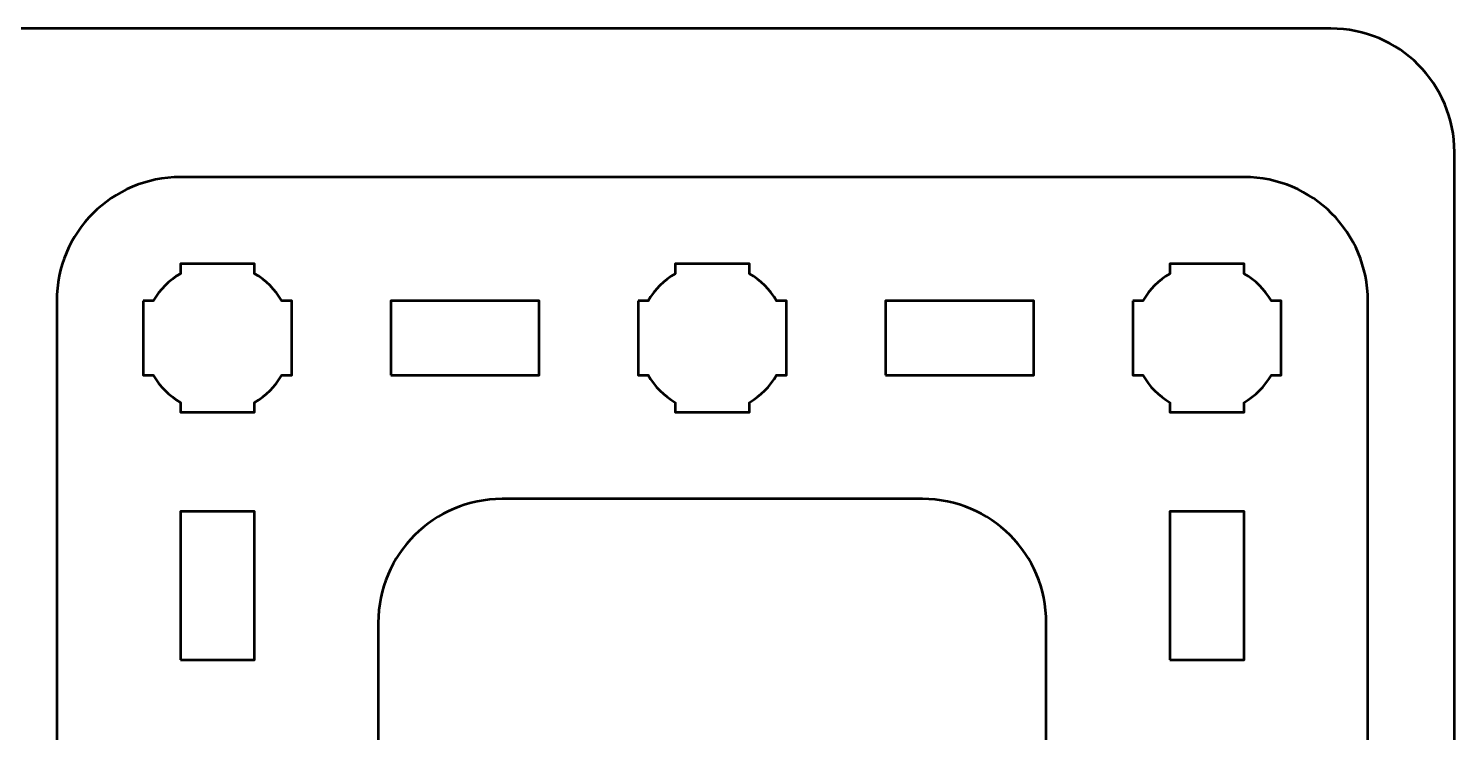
# Model space of a CAD drawing. Header units: centimetres. Extents: x -21 to 0, y -29.7 to 0.
# Drawn here: x -5.76 to 0, y -2.84 to 0 of the extents above; entities that cross this region are included whole.
import ezdxf

# ---------------------------------------------------------------- set-up
doc = ezdxf.new("R2010")
doc.units = ezdxf.units.CM
doc.header["$MEASUREMENT"] = 0
doc.layers.add('Layer 1', color=7, linetype='Continuous')

msp = doc.modelspace()

# ---------------------------------------------------------------- linework, layer by layer
at = {"layer": 'Layer 1', "lineweight": 53}
for points in [[(-5.15, -2.55), (-4.85, -2.55), (-4.85, -1.95), (-5.15, -1.95), (-5.15, -2.55)], [(-1.15, -2.55), (-0.85, -2.55), (-0.85, -1.95), (-1.15, -1.95), (-1.15, -2.55)]]:
    msp.add_lwpolyline(points, close=True, dxfattribs=at)
at = {"layer": 'Layer 1', "color": 1, "lineweight": 53}
msp.add_open_spline([(-21.00003, -29.19995), (-21.00003, -29.19995), (-21.00003, -2.89992), (-21.00003, -2.89992), (-21.00003, -2.89992), (-21.00003, -2.81709), (-20.93286, -2.74992), (-20.85003, -2.74992), (-20.85003, -2.74992), (-20.7672, -2.74992), (-20.70003, -2.68275), (-20.70003, -2.59992), (-20.70003, -2.59992), (-20.70003, -2.51709), (-20.7672, -2.44992), (-20.85003, -2.44992), (-20.85003, -2.44992), (-20.93286, -2.44992), (-21.00003, -2.38275), (-21.00003, -2.29992), (-21.00003, -2.29992), (-21.00003, -2.21709), (-20.93286, -2.14992), (-20.85003, -2.14992), (-20.85003, -2.14992), (-20.7672, -2.14992), (-20.70003, -2.08275), (-20.70003, -1.99992), (-20.70003, -1.99992), (-20.70003, -1.91709), (-20.7672, -1.84992), (-20.85003, -1.84992), (-20.85003, -1.84992), (-20.93286, -1.84992), (-21.00003, -1.78275), (-21.00003, -1.69992), (-21.00003, -1.69992), (-21.00003, -1.61709), (-20.93286, -1.54992), (-20.85003, -1.54992), (-20.85003, -1.54992), (-20.7672, -1.54992), (-20.70003, -1.48275), (-20.70003, -1.39992), (-20.70003, -1.39992), (-20.70003, -1.31709), (-20.7672, -1.24992), (-20.85003, -1.24992), (-20.85003, -1.24992), (-20.93286, -1.24992), (-21.00003, -1.18275), (-21.00003, -1.09992), (-21.00003, -1.09992), (-21.00003, -1.09992), (-21.00003, -0.49992), (-21.00003, -0.49992), (-21.00003, -0.49992), (-21.00003, -0.22295), (-20.77694, 0.00004), (-20.49994, 0.00004), (-20.49994, 0.00004), (-20.49994, 0.00004), (-0.50008, 0.00004), (-0.50008, 0.00004), (-0.50008, 0.00004), (-0.22294, 0.00004), (0.00002, -0.22295), (0.00002, -0.49992), (0.00002, -0.49992), (0.00002, -0.49992), (0.00002, -29.19995), (0.00002, -29.19995), (0.00002, -29.19995), (0.00002, -29.47695), (-0.22294, -29.70004), (-0.50008, -29.70004), (-0.50008, -29.70004), (-0.50008, -29.70004), (-20.49994, -29.70004), (-20.49994, -29.70004), (-20.49994, -29.70004), (-20.77694, -29.70004), (-21.00003, -29.47695), (-21.00003, -29.19995)], degree=3, knots=[0, 0, 0, 0, 0.047619, 0.047619, 0.047619, 0.047619, 0.0952381, 0.0952381, 0.0952381, 0.0952381, 0.1428571, 0.1428571, 0.1428571, 0.1428571, 0.1904762, 0.1904762, 0.1904762, 0.1904762, 0.2380952, 0.2380952, 0.2380952, 0.2380952, 0.2857143, 0.2857143, 0.2857143, 0.2857143, 0.3333333, 0.3333333, 0.3333333, 0.3333333, 0.3809524, 0.3809524, 0.3809524, 0.3809524, 0.4285714, 0.4285714, 0.4285714, 0.4285714, 0.4761905, 0.4761905, 0.4761905, 0.4761905, 0.5238095, 0.5238095, 0.5238095, 0.5238095, 0.5714286, 0.5714286, 0.5714286, 0.5714286, 0.6190476, 0.6190476, 0.6190476, 0.6190476, 0.6666667, 0.6666667, 0.6666667, 0.6666667, 0.7142857, 0.7142857, 0.7142857, 0.7142857, 0.7619048, 0.7619048, 0.7619048, 0.7619048, 0.8095238, 0.8095238, 0.8095238, 0.8095238, 0.8571429, 0.8571429, 0.8571429, 0.8571429, 0.9047619, 0.9047619, 0.9047619, 0.9047619, 0.952381, 0.952381, 0.952381, 0.952381, 1, 1, 1, 1], dxfattribs=at)
at = {"layer": 'Layer 1', "color": 3, "lineweight": 53}
msp.add_open_spline([(-5.65, -5.4), (-5.65, -5.4), (-5.65, -1.1), (-5.65, -1.1), (-5.65, -1.1), (-5.65, -0.82391), (-5.42609, -0.6), (-5.15, -0.6), (-5.15, -0.6), (-5.15, -0.6), (-0.85, -0.6), (-0.85, -0.6), (-0.85, -0.6), (-0.57391, -0.6), (-0.35, -0.82391), (-0.35, -1.1), (-0.35, -1.1), (-0.35, -1.1), (-0.35, -5.4), (-0.35, -5.4), (-0.35, -5.4), (-0.35, -5.67609), (-0.57391, -5.9), (-0.85, -5.9), (-0.85, -5.9), (-0.85, -5.9), (-5.15, -5.9), (-5.15, -5.9), (-5.15, -5.9), (-5.42609, -5.9), (-5.65, -5.67609), (-5.65, -5.4)], degree=3, knots=[0, 0, 0, 0, 0.125, 0.125, 0.125, 0.125, 0.25, 0.25, 0.25, 0.25, 0.375, 0.375, 0.375, 0.375, 0.5, 0.5, 0.5, 0.5, 0.625, 0.625, 0.625, 0.625, 0.75, 0.75, 0.75, 0.75, 0.875, 0.875, 0.875, 0.875, 1, 1, 1, 1], dxfattribs=at)
at = {"layer": 'Layer 1', "lineweight": 53}
for points, knots in [([(-5.3, -1.1), (-5.3, -1.1), (-5.25985, -1.1), (-5.25985, -1.1), (-5.25985, -1.1), (-5.2335, -1.05447), (-5.19553, -1.0165), (-5.15, -0.99015), (-5.15, -0.99015), (-5.15, -0.99015), (-5.15, -0.95), (-5.15, -0.95), (-5.15, -0.95), (-5.15, -0.95), (-5, -0.95), (-5, -0.95), (-5, -0.95), (-5, -0.95), (-4.85, -0.95), (-4.85, -0.95), (-4.85, -0.95), (-4.85, -0.95), (-4.85, -0.99015), (-4.85, -0.99015), (-4.85, -0.99015), (-4.80447, -1.0165), (-4.7665, -1.05447), (-4.74015, -1.1), (-4.74015, -1.1), (-4.74015, -1.1), (-4.7, -1.1), (-4.7, -1.1), (-4.7, -1.1), (-4.7, -1.1), (-4.7, -1.25), (-4.7, -1.25), (-4.7, -1.25), (-4.7, -1.25), (-4.7, -1.4), (-4.7, -1.4), (-4.7, -1.4), (-4.7, -1.4), (-4.74015, -1.4), (-4.74015, -1.4), (-4.74015, -1.4), (-4.7665, -1.44553), (-4.80447, -1.4835), (-4.85, -1.50985), (-4.85, -1.50985), (-4.85, -1.50985), (-4.85, -1.55), (-4.85, -1.55), (-4.85, -1.55), (-4.85, -1.55), (-5, -1.55), (-5, -1.55), (-5, -1.55), (-5, -1.55), (-5.15, -1.55), (-5.15, -1.55), (-5.15, -1.55), (-5.15, -1.55), (-5.15, -1.50985), (-5.15, -1.50985), (-5.15, -1.50985), (-5.19553, -1.4835), (-5.2335, -1.44553), (-5.25985, -1.4), (-5.25985, -1.4), (-5.25985, -1.4), (-5.3, -1.4), (-5.3, -1.4), (-5.3, -1.4), (-5.3, -1.4), (-5.3, -1.25), (-5.3, -1.25), (-5.3, -1.25), (-5.3, -1.25), (-5.3, -1.1), (-5.3, -1.1)], [0, 0, 0, 0, 0.05, 0.05, 0.05, 0.05, 0.1, 0.1, 0.1, 0.1, 0.15, 0.15, 0.15, 0.15, 0.2, 0.2, 0.2, 0.2, 0.25, 0.25, 0.25, 0.25, 0.3, 0.3, 0.3, 0.3, 0.35, 0.35, 0.35, 0.35, 0.4, 0.4, 0.4, 0.4, 0.45, 0.45, 0.45, 0.45, 0.5, 0.5, 0.5, 0.5, 0.55, 0.55, 0.55, 0.55, 0.6, 0.6, 0.6, 0.6, 0.65, 0.65, 0.65, 0.65, 0.7, 0.7, 0.7, 0.7, 0.75, 0.75, 0.75, 0.75, 0.8, 0.8, 0.8, 0.8, 0.85, 0.85, 0.85, 0.85, 0.9, 0.9, 0.9, 0.9, 0.95, 0.95, 0.95, 0.95, 1, 1, 1, 1]), ([(-3.3, -1.1), (-3.3, -1.1), (-3.25985, -1.1), (-3.25985, -1.1), (-3.25985, -1.1), (-3.2335, -1.05447), (-3.19553, -1.0165), (-3.15, -0.99015), (-3.15, -0.99015), (-3.15, -0.99015), (-3.15, -0.95), (-3.15, -0.95), (-3.15, -0.95), (-3.15, -0.95), (-3, -0.95), (-3, -0.95), (-3, -0.95), (-3, -0.95), (-2.85, -0.95), (-2.85, -0.95), (-2.85, -0.95), (-2.85, -0.95), (-2.85, -0.99015), (-2.85, -0.99015), (-2.85, -0.99015), (-2.80447, -1.0165), (-2.7665, -1.05447), (-2.74015, -1.1), (-2.74015, -1.1), (-2.74015, -1.1), (-2.7, -1.1), (-2.7, -1.1), (-2.7, -1.1), (-2.7, -1.1), (-2.7, -1.25), (-2.7, -1.25), (-2.7, -1.25), (-2.7, -1.25), (-2.7, -1.4), (-2.7, -1.4), (-2.7, -1.4), (-2.7, -1.4), (-2.74015, -1.4), (-2.74015, -1.4), (-2.74015, -1.4), (-2.7665, -1.44553), (-2.80447, -1.4835), (-2.85, -1.50985), (-2.85, -1.50985), (-2.85, -1.50985), (-2.85, -1.55), (-2.85, -1.55), (-2.85, -1.55), (-2.85, -1.55), (-3, -1.55), (-3, -1.55), (-3, -1.55), (-3, -1.55), (-3.15, -1.55), (-3.15, -1.55), (-3.15, -1.55), (-3.15, -1.55), (-3.15, -1.50985), (-3.15, -1.50985), (-3.15, -1.50985), (-3.19553, -1.4835), (-3.2335, -1.44553), (-3.25985, -1.4), (-3.25985, -1.4), (-3.25985, -1.4), (-3.3, -1.4), (-3.3, -1.4), (-3.3, -1.4), (-3.3, -1.4), (-3.3, -1.25), (-3.3, -1.25), (-3.3, -1.25), (-3.3, -1.25), (-3.3, -1.1), (-3.3, -1.1)], [0, 0, 0, 0, 0.05, 0.05, 0.05, 0.05, 0.1, 0.1, 0.1, 0.1, 0.15, 0.15, 0.15, 0.15, 0.2, 0.2, 0.2, 0.2, 0.25, 0.25, 0.25, 0.25, 0.3, 0.3, 0.3, 0.3, 0.35, 0.35, 0.35, 0.35, 0.4, 0.4, 0.4, 0.4, 0.45, 0.45, 0.45, 0.45, 0.5, 0.5, 0.5, 0.5, 0.55, 0.55, 0.55, 0.55, 0.6, 0.6, 0.6, 0.6, 0.65, 0.65, 0.65, 0.65, 0.7, 0.7, 0.7, 0.7, 0.75, 0.75, 0.75, 0.75, 0.8, 0.8, 0.8, 0.8, 0.85, 0.85, 0.85, 0.85, 0.9, 0.9, 0.9, 0.9, 0.95, 0.95, 0.95, 0.95, 1, 1, 1, 1]), ([(-1.3, -1.1), (-1.3, -1.1), (-1.25985, -1.1), (-1.25985, -1.1), (-1.25985, -1.1), (-1.2335, -1.05447), (-1.19553, -1.0165), (-1.15, -0.99015), (-1.15, -0.99015), (-1.15, -0.99015), (-1.15, -0.95), (-1.15, -0.95), (-1.15, -0.95), (-1.15, -0.95), (-1, -0.95), (-1, -0.95), (-1, -0.95), (-1, -0.95), (-0.85, -0.95), (-0.85, -0.95), (-0.85, -0.95), (-0.85, -0.95), (-0.85, -0.99015), (-0.85, -0.99015), (-0.85, -0.99015), (-0.80447, -1.0165), (-0.7665, -1.05447), (-0.74015, -1.1), (-0.74015, -1.1), (-0.74015, -1.1), (-0.7, -1.1), (-0.7, -1.1), (-0.7, -1.1), (-0.7, -1.1), (-0.7, -1.25), (-0.7, -1.25), (-0.7, -1.25), (-0.7, -1.25), (-0.7, -1.4), (-0.7, -1.4), (-0.7, -1.4), (-0.7, -1.4), (-0.74015, -1.4), (-0.74015, -1.4), (-0.74015, -1.4), (-0.7665, -1.44553), (-0.80447, -1.4835), (-0.85, -1.50985), (-0.85, -1.50985), (-0.85, -1.50985), (-0.85, -1.55), (-0.85, -1.55), (-0.85, -1.55), (-0.85, -1.55), (-1, -1.55), (-1, -1.55), (-1, -1.55), (-1, -1.55), (-1.15, -1.55), (-1.15, -1.55), (-1.15, -1.55), (-1.15, -1.55), (-1.15, -1.50985), (-1.15, -1.50985), (-1.15, -1.50985), (-1.19553, -1.4835), (-1.2335, -1.44553), (-1.25985, -1.4), (-1.25985, -1.4), (-1.25985, -1.4), (-1.3, -1.4), (-1.3, -1.4), (-1.3, -1.4), (-1.3, -1.4), (-1.3, -1.25), (-1.3, -1.25), (-1.3, -1.25), (-1.3, -1.25), (-1.3, -1.1), (-1.3, -1.1)], [0, 0, 0, 0, 0.05, 0.05, 0.05, 0.05, 0.1, 0.1, 0.1, 0.1, 0.15, 0.15, 0.15, 0.15, 0.2, 0.2, 0.2, 0.2, 0.25, 0.25, 0.25, 0.25, 0.3, 0.3, 0.3, 0.3, 0.35, 0.35, 0.35, 0.35, 0.4, 0.4, 0.4, 0.4, 0.45, 0.45, 0.45, 0.45, 0.5, 0.5, 0.5, 0.5, 0.55, 0.55, 0.55, 0.55, 0.6, 0.6, 0.6, 0.6, 0.65, 0.65, 0.65, 0.65, 0.7, 0.7, 0.7, 0.7, 0.75, 0.75, 0.75, 0.75, 0.8, 0.8, 0.8, 0.8, 0.85, 0.85, 0.85, 0.85, 0.9, 0.9, 0.9, 0.9, 0.95, 0.95, 0.95, 0.95, 1, 1, 1, 1]), ([(-4.3, -1.4), (-4.3, -1.4), (-4.3, -1.1), (-4.3, -1.1), (-4.3, -1.1), (-4.3, -1.1), (-3.7, -1.1), (-3.7, -1.1), (-3.7, -1.1), (-3.7, -1.1), (-3.7, -1.4), (-3.7, -1.4), (-3.7, -1.4), (-3.7, -1.4), (-4.3, -1.4), (-4.3, -1.4)], [0, 0, 0, 0, 0.25, 0.25, 0.25, 0.25, 0.5, 0.5, 0.5, 0.5, 0.75, 0.75, 0.75, 0.75, 1, 1, 1, 1]), ([(-2.3, -1.4), (-2.3, -1.4), (-2.3, -1.1), (-2.3, -1.1), (-2.3, -1.1), (-2.3, -1.1), (-1.7, -1.1), (-1.7, -1.1), (-1.7, -1.1), (-1.7, -1.1), (-1.7, -1.4), (-1.7, -1.4), (-1.7, -1.4), (-1.7, -1.4), (-2.3, -1.4), (-2.3, -1.4)], [0, 0, 0, 0, 0.25, 0.25, 0.25, 0.25, 0.5, 0.5, 0.5, 0.5, 0.75, 0.75, 0.75, 0.75, 1, 1, 1, 1]), ([(-4.35, -4.1), (-4.35, -4.1), (-4.35, -2.4), (-4.35, -2.4), (-4.35, -2.4), (-4.35, -2.12391), (-4.12609, -1.9), (-3.85, -1.9), (-3.85, -1.9), (-3.85, -1.9), (-2.15, -1.9), (-2.15, -1.9), (-2.15, -1.9), (-1.87391, -1.9), (-1.65, -2.12391), (-1.65, -2.4), (-1.65, -2.4), (-1.65, -2.4), (-1.65, -4.1), (-1.65, -4.1), (-1.65, -4.1), (-1.65, -4.37609), (-1.87391, -4.6), (-2.15, -4.6), (-2.15, -4.6), (-2.15, -4.6), (-3.85, -4.6), (-3.85, -4.6), (-3.85, -4.6), (-4.12609, -4.6), (-4.35, -4.37609), (-4.35, -4.1)], [0, 0, 0, 0, 0.125, 0.125, 0.125, 0.125, 0.25, 0.25, 0.25, 0.25, 0.375, 0.375, 0.375, 0.375, 0.5, 0.5, 0.5, 0.5, 0.625, 0.625, 0.625, 0.625, 0.75, 0.75, 0.75, 0.75, 0.875, 0.875, 0.875, 0.875, 1, 1, 1, 1])]:
    msp.add_open_spline(points, degree=3, knots=knots, dxfattribs=at)

doc.saveas('drawing.dxf')
